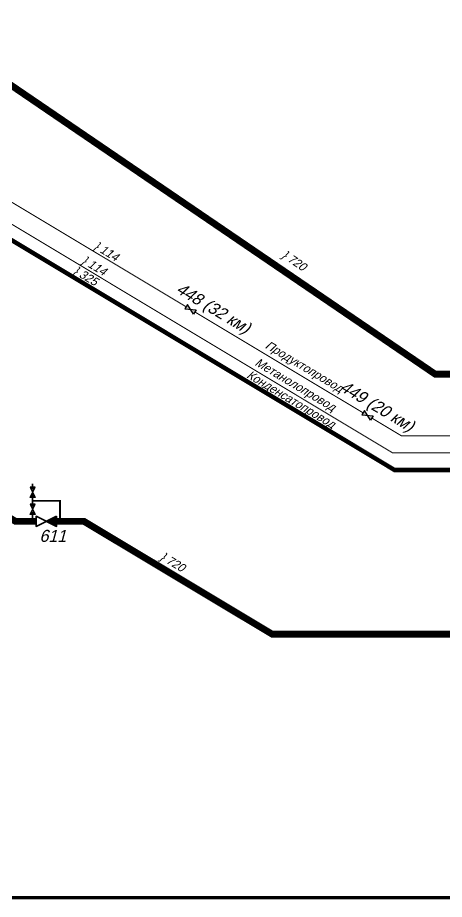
# Paper-space layout 'Layout1' of a CAD drawing. Header units: millimetres. Extents: x 4 to 970, y 6 to 602.
# Drawn here: x 499.3 to 624, y 5.7 to 263.4 of the extents above; entities that cross this region are included whole.
import ezdxf

# ---------------------------------------------------------------- set-up
doc = ezdxf.new("R2010")
doc.units = ezdxf.units.MM
for name, color, linetype in [('Задвижки ручн.ВД', 7, 'Continuous'), ('Клапаны обр.', 7, 'Continuous'), ('Краны шар.ВД', 7, 'Continuous'), ('Рамка', 7, 'Continuous'), ('Трубы 0114', 7, 'Continuous'), ('Трубы 0159', 7, 'Continuous'), ('Трубы 0325', 7, 'Continuous'), ('Трубы 0720', 7, 'Continuous')]:
    doc.layers.add(name, color=color, linetype=linetype)
doc.styles.add('# елементов', font='ruslat.shx', dxfattribs={"oblique": 15, "height": 2.5})
doc.styles.add('# елементов 3.5', font='ruslat.shx', dxfattribs={"oblique": 15, "height": 3.5})
doc.styles.add('Наим. труб', font='ruslat.shx', dxfattribs={"oblique": 15, "height": 2.5})

# ---------------------------------------------------------------- blocks, each defined once
blk = doc.blocks.new('Задвижка ручн.ВД')
at = {"layer": 'Задвижки ручн.ВД', "linetype": 'ByBlock', "lineweight": -2}
h = blk.add_hatch(color=0, dxfattribs=at)
edge = h.paths.add_edge_path()
edge.add_ellipse((0.5, 0), major_axis=(0.177, 0.177), ratio=1, start_angle=108.43495, end_angle=135, ccw=False)
edge.add_line((0.276, 0.112), (0, 0.25))
edge.add_line((0, 0.25), (0, -0.25))
edge.add_line((0, -0.25), (0.276, -0.112))
edge.add_ellipse((0.5, 0), major_axis=(-0.177, 0.177), ratio=1, start_angle=45, end_angle=71.56505, ccw=False)
edge = h.paths.add_edge_path()
edge.add_line((0.5, 0), (0.276, 0.112))
edge.add_ellipse((0.5, 0), major_axis=(0.177, 0.177), ratio=1, start_angle=108.43495, end_angle=135)
edge.add_ellipse((0.5, 0), major_axis=(-0.177, 0.177), ratio=1, start_angle=45, end_angle=71.56505)
edge.add_line((0.276, -0.112), (0.5, 0))
edge = h.paths.add_edge_path()
edge.add_line((0.5, 0), (0.724, -0.112))
edge.add_ellipse((0.5, 0), major_axis=(0.177, 0.177), ratio=1, start_angle=288.43495, end_angle=315)
edge.add_ellipse((0.5, 0), major_axis=(-0.177, 0.177), ratio=1, start_angle=225, end_angle=251.56505)
edge.add_line((0.724, 0.112), (0.5, 0))
edge = h.paths.add_edge_path()
edge.add_ellipse((0.5, 0), major_axis=(0.177, 0.177), ratio=1, start_angle=288.43495, end_angle=315, ccw=False)
edge.add_line((0.724, -0.112), (1, -0.25))
edge.add_line((1, -0.25), (1, 0.25))
edge.add_line((1, 0.25), (0.724, 0.112))
edge.add_ellipse((0.5, 0), major_axis=(-0.177, 0.177), ratio=1, start_angle=225, end_angle=251.56505, ccw=False)
at = {"layer": 'Задвижки ручн.ВД', "color": 0, "linetype": 'ByBlock', "lineweight": -2}
blk.add_lwpolyline([(1, 0.25), (0, -0.25), (0, 0.25), (1, -0.25)], close=True, dxfattribs=at)
blk = doc.blocks.new('Клапан обр.')
at = {"layer": 'Клапаны обр.', "linetype": 'ByBlock', "lineweight": -2}
blk.add_hatch(color=0, dxfattribs=at).paths.add_polyline_path([(0, 0.25), (0, -0.25), (0.5, 0)])
at = {"layer": 'Клапаны обр.', "color": 0, "linetype": 'ByBlock', "lineweight": -2}
blk.add_lwpolyline([(0, -0.25), (0, 0.25), (1, -0.25), (1, 0.25)], close=True, dxfattribs=at)

psp = doc.layouts.get("Layout1")

# ---------------------------------------------------------------- linework, layer by layer
at = {"layer": 'Рамка', "const_width": 1}
psp.add_lwpolyline([(969.05, 6.19), (4.71, 6.19), (4.71, 585.19), (969.05, 585.19)], close=True, dxfattribs=at)
at = {"layer": 'Трубы 0114', "color": 5, "const_width": 0.3}
for points in [[(454.89, 225.5), (462.9, 230.3), (548.54, 178.91)], [(551.12, 177.37), (600.18, 147.93)], [(602.76, 146.38), (611.41, 141.19), (653.71, 141.19)]]:
    psp.add_lwpolyline(points, dxfattribs=at)
at = {"layer": 'Трубы 0114', "const_width": 0.3}
psp.add_lwpolyline([(460.22, 222.3), (462.9, 223.9), (608.87, 136.19), (810.3, 136.19)], dxfattribs=at)
at = {"layer": 'Трубы 0159', "const_width": 0.5}
for points in [[(503.71, 126.19), (503.71, 127.19)], [(503.71, 121.19), (503.71, 123.19)], [(511.71, 116.19), (511.71, 122.19), (503.71, 122.19)], [(503.71, 116.19), (503.71, 118.19)]]:
    psp.add_lwpolyline(points, dxfattribs=at)
at = {"layer": 'Трубы 0325', "color": 1, "const_width": 1.3}
psp.add_lwpolyline([(449.04, 227.56), (609.42, 131.19), (811.71, 131.19), (811.71, 217.19)], dxfattribs=at)
at = {"layer": 'Трубы 0720', "const_width": 2}
for points in [[(450.71, 261.19), (471.71, 261.19), (621.31, 159.19), (637.71, 159.19)], [(510.71, 116.19), (518.71, 116.19), (573.71, 83.19), (691.71, 83.19)]]:
    psp.add_lwpolyline(points, dxfattribs=at)
at = {"layer": 'Трубы 0720'}
psp.add_lwpolyline([(451.71, 122.19, 2, 2, 0), (488.71, 122.19, 2, 2, 0), (498.71, 116.19, 2, 2, 0), (504.71, 116.19, 0, 0, 0)], format="xyseb", dxfattribs=at)

# ---------------------------------------------------------------- block references
at = {"layer": 'Задвижки ручн.ВД', "lineweight": 25, "xscale": 3, "yscale": 3}
for p, rotation in [((551.12, 177.37), 149.0367655630019), ((602.79, 146.43), 149.0367655630019), ((503.71, 123.19), 90), ((503.71, 118.19), 90)]:
    psp.add_blockref('Задвижка ручн.ВД', p, dxfattribs=dict(at, rotation=rotation))
at = {"layer": 'Клапаны обр.', "lineweight": 35, "xscale": 6, "yscale": 6, "rotation": 180}
psp.add_blockref('Клапан обр.', (510.71, 116.19), dxfattribs=at)

# ---------------------------------------------------------------- texts
at = {"layer": 'Задвижки ручн.ВД', "lineweight": 35, "style": '# елементов 3.5', "oblique": 15}
for s, p in [('448 (32 км)', (545.33, 183.22)), ('449 (20 км)', (593.18, 154.58))]:
    psp.add_text(s, height=3.5, rotation=329.0368, dxfattribs=at).set_placement(p)
at = {"layer": 'Краны шар.ВД', "lineweight": 35, "style": '# елементов 3.5', "oblique": 15}
psp.add_text('611', height=3.5, dxfattribs=at).set_placement((505.71, 110.19))
at = {"layer": 'Трубы 0114', "lineweight": 25, "oblique": 15}
for s, rotation, style, p in [('} 114', 329.2516, 'Наим. труб', (521.34, 196)), ('} 114', 329.2516, 'Наим. труб', (517.81, 191.78)), ('Продуктопровод', 329, '# елементов', (571.4, 166.98)), ('Метанолопровод', 329, '# елементов', (568.4, 161.98))]:
    psp.add_text(s, height=2.5, rotation=rotation, dxfattribs=dict(at, style=style)).set_placement(p)
at = {"layer": 'Трубы 0325', "lineweight": 25, "oblique": 15}
for s, rotation, style, p in [('} 325', 329.2516, 'Наим. труб', (515.29, 188.79)), ('Конденсатопровод', 329, '# елементов', (566.01, 158.35))]:
    psp.add_text(s, height=2.5, rotation=rotation, dxfattribs=dict(at, style=style)).set_placement(p)
at = {"layer": 'Трубы 0720', "lineweight": 25, "style": 'Наим. труб', "oblique": 15}
for rotation, p in [(325.7131, (576.25, 193.51)), (329.0368, (540.71, 105.19))]:
    psp.add_text('} 720', height=2.5, rotation=rotation, dxfattribs=at).set_placement(p)

doc.saveas('drawing.dxf')
